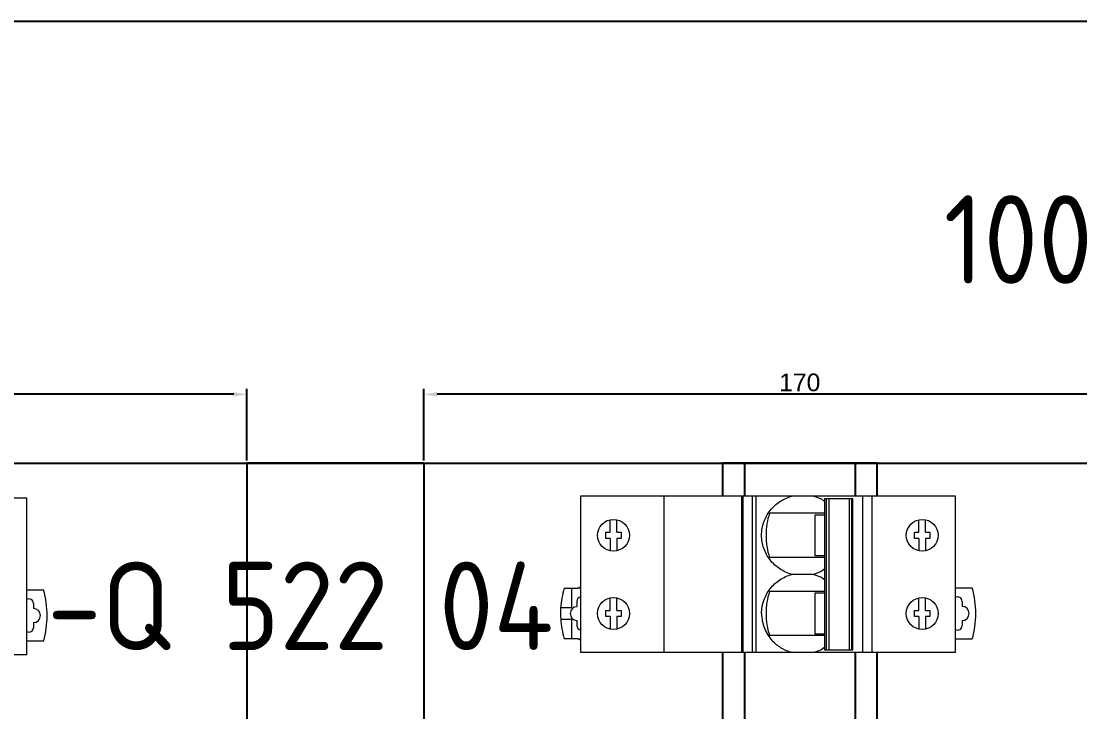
# Model space of a CAD drawing. Header units: millimetres. Extents: x 0 to 69574, y -5 to 41746.
# Drawn here: x 45489.4 to 45728.8, y 12383.1 to 12539.4 of the extents above; entities that cross this region are included whole.
import ezdxf
from ezdxf.enums import TextEntityAlignment as Align

# ---------------------------------------------------------------- set-up
doc = ezdxf.new("R2010")
doc.units = ezdxf.units.MM
doc.set_wipeout_variables(frame=1)
doc.layers.add('! NO PLOT !', color=7, linetype='Continuous', true_color=0xff75dd, plot=False)
doc.layers.add('000-PI-Oprema', color=30, linetype='Continuous', lineweight=5)
for name, color, linetype in [('000-PI_TEXT', 7, 'Continuous'), ('002-PI-Kabelska kanalica', 150, 'Continuous'), ('004-PI-DIN Šina', 3, 'Continuous')]:
    doc.layers.add(name, color=color, linetype=linetype)
doc.styles.add('PI0', font='isocpeur.ttf', dxfattribs={"width": 0.9})
doc.styles.get("Standard").update_dxf_attribs({"font": 'arial.ttf'})
doc.dimstyles.new('ISO-25', dxfattribs={"dimtxt": 4, "dimasz": 3, "dimexe": 1.25, "dimexo": 0.625, "dimtad": 1, "dimtxsty": 'Standard', "dimcen": 3, "dimadec": 0, "dimazin": 0, "dimtfac": 1, "dimtmove": 0, "dimatfit": 3, "dimfxl": 1, "dimarcsym": 0})

# ---------------------------------------------------------------- blocks, each defined once
blk = doc.blocks.new('*U574')
at = {"layer": '002-PI-Kabelska kanalica'}
for p, q in [((-20, -100), (-20, 791)), ((80, -100), (80, 791))]:
    blk.add_line(p, q, dxfattribs=at)
blk = doc.blocks.new('*U580')
at = {"layer": '002-PI-Kabelska kanalica'}
for p, q in [((-20, 120), (20, 120)), ((-20, -100), (-20, 120)), ((20, -100), (20, 120)), ((-20, -100), (20, -100))]:
    blk.add_line(p, q, dxfattribs=at)
blk = doc.blocks.new('*U581')
at = {"layer": '004-PI-DIN Šina'}
blk.add_lwpolyline([(220, -17.5), (220, 17.5), (0, 17.5), (0, -17.5)], close=True, dxfattribs=at)
for points in [[(0, 12.5), (220, 12.5)], [(0, -12.5), (220, -12.5)]]:
    blk.add_lwpolyline(points, dxfattribs=at)
blk = doc.blocks.new('*D1633')
at = {"layer": '! NO PLOT !', "color": 0, "lineweight": -2, "ltscale": 0.25, "transparency": 16777216}
for p, q in [((45580.48, 12440.03), (45580.48, 12456.23)), ((45750.48, 12440.03), (45750.48, 12456.23)), ((45747.48, 12454.98), (45583.48, 12454.98))]:
    blk.add_line(p, q, dxfattribs=at)
at = {"layer": '! NO PLOT !', "color": 0, "ltscale": 0.25, "transparency": 16777216}
for points in [[(45583.48, 12455.48), (45583.48, 12454.48), (45580.48, 12454.98)], [(45747.48, 12455.48), (45747.48, 12454.48), (45750.48, 12454.98)]]:
    blk.add_solid(points, dxfattribs=at)
at = {"layer": 'Defpoints', "color": 0, "ltscale": 0.25, "transparency": 16777216}
for p in [(45580.48, 12454.98), (45580.48, 12439.4), (45750.48, 12439.4)]:
    blk.add_point(p, dxfattribs=at)
at = {"layer": '! NO PLOT !', "color": 0, "ltscale": 0.25, "transparency": 16777216, "insert": (45665.48, 12457.65), "char_height": 4, "attachment_point": 5}
blk.add_mtext('170', dxfattribs=at)
blk = doc.blocks.new('*D1634')
at = {"layer": '! NO PLOT !', "color": 0, "lineweight": -2, "ltscale": 0.25, "transparency": 16777216}
for p, q in [((45350.48, 12440.03), (45350.48, 12456.23)), ((45540.48, 12440.03), (45540.48, 12456.23)), ((45537.48, 12454.98), (45353.48, 12454.98))]:
    blk.add_line(p, q, dxfattribs=at)
at = {"layer": '! NO PLOT !', "color": 0, "ltscale": 0.25, "transparency": 16777216}
for points in [[(45353.48, 12455.48), (45353.48, 12454.48), (45350.48, 12454.98)], [(45537.48, 12455.48), (45537.48, 12454.48), (45540.48, 12454.98)]]:
    blk.add_solid(points, dxfattribs=at)
at = {"layer": 'Defpoints', "color": 0, "ltscale": 0.25, "transparency": 16777216}
for p in [(45350.48, 12454.98), (45350.48, 12439.4), (45540.48, 12439.4)]:
    blk.add_point(p, dxfattribs=at)
at = {"layer": '! NO PLOT !', "color": 0, "ltscale": 0.25, "transparency": 16777216, "insert": (45445.48, 12457.65), "char_height": 4, "attachment_point": 5}
blk.add_mtext('190', dxfattribs=at)
blk = doc.blocks.new('A9F74206')
at = {"layer": '000-PI-Oprema'}
for p, q in [((43772.96, 37226), (43772.96, 37223.54)), ((43775.46, 37223.54), (43775.46, 37226)), ((43768.51, 37223.54), (43768.51, 37225.18)), ((43772.96, 37223.54), (43768.51, 37223.54)), ((43779.91, 37223.54), (43775.46, 37223.54)), ((43779.91, 37225.19), (43779.91, 37223.54)), ((43772.61, 37135.24), (43771.46, 37135.24)), ((43776.96, 37135.24), (43775.81, 37135.24))]:
    blk.add_line(p, q, dxfattribs=at)
for centre, radius, start, end in [((43774.23, 37206.69), 19.35, 93.7668, 107.1978), ((43774.23, 37206.69), 19.35, 86.3591, 93.7668), ((43774.23, 37206.69), 19.35, 72.9337, 86.3591), ((43774.21, 37135.24), 1.6, 180, 0), ((43774.21, 37154.14), 22, 254.849, 285.151)]:
    blk.add_arc(centre, radius, start, end, dxfattribs=at)
at = {"ltscale": 0.25}
blk.add_wipeout([(43765.36, 37221.54), (43800.76, 37221.54), (43800.76, 37136.74), (43765.36, 37136.74)], dxfattribs=at).dxf.layer = '000-PI-Oprema'
at = {"layer": '000-PI-Oprema'}
for p, q in [((43768.51, 37222.11), (43768.51, 37223.54)), ((43779.91, 37223.54), (43779.91, 37222.11)), ((43765.36, 37136.74), (43765.36, 37221.54)), ((43800.76, 37221.54), (43765.36, 37221.54)), ((43772.66, 37222.31), (43771.46, 37222.31)), ((43776.96, 37222.31), (43775.76, 37222.31)), ((43800.76, 37136.74), (43800.76, 37221.54)), ((43773.51, 37214.81), (43770.69, 37214.81)), ((43773.51, 37214.81), (43773.51, 37215.81)), ((43773.51, 37215.81), (43774.91, 37215.81)), ((43774.91, 37215.81), (43774.91, 37214.81)), ((43774.91, 37214.81), (43777.73, 37214.81)), ((43791.21, 37214.81), (43788.39, 37214.81)), ((43791.21, 37214.81), (43791.21, 37215.81)), ((43791.21, 37215.81), (43792.61, 37215.81)), ((43792.61, 37215.81), (43792.61, 37214.81)), ((43792.61, 37214.81), (43795.43, 37214.81)), ((43773.51, 37213.31), (43770.69, 37213.31)), ((43773.51, 37212.31), (43773.51, 37213.31)), ((43774.91, 37212.31), (43773.51, 37212.31)), ((43774.91, 37213.31), (43774.91, 37212.31)), ((43774.91, 37213.31), (43777.73, 37213.31)), ((43791.21, 37213.31), (43788.39, 37213.31)), ((43791.21, 37212.31), (43791.21, 37213.31)), ((43792.61, 37212.31), (43791.21, 37212.31)), ((43792.61, 37213.31), (43792.61, 37212.31)), ((43792.61, 37213.31), (43795.43, 37213.31)), ((43800.76, 37202.64), (43765.36, 37202.64)), ((43800.76, 37185.14), (43765.36, 37185.14)), ((43765.36, 37184.74), (43800.76, 37184.74)), ((43765.36, 37182.64), (43800.76, 37182.64)), ((43800.76, 37181.84), (43765.36, 37181.84)), ((43769.21, 37166.23), (43769.21, 37178.78)), ((43779.21, 37166.23), (43779.21, 37178.78)), ((43786.91, 37166.23), (43786.91, 37178.78)), ((43796.91, 37166.23), (43796.91, 37178.78)), ((43783.06, 37168.72), (43783.06, 37173.72)), ((43769.56, 37166.23), (43769.56, 37168.44)), ((43769.56, 37168.44), (43778.86, 37168.44)), ((43778.86, 37168.44), (43778.86, 37166.23)), ((43787.26, 37168.44), (43796.56, 37168.44)), ((43787.26, 37166.23), (43787.26, 37168.44)), ((43796.56, 37168.44), (43796.56, 37166.23)), ((43765.91, 37159.95), (43765.91, 37166.23)), ((43765.91, 37166.23), (43800.21, 37166.23)), ((43800.21, 37166.23), (43800.21, 37159.95)), ((43800.21, 37165.96), (43765.91, 37165.96)), ((43800.21, 37165.39), (43765.91, 37165.39)), ((43800.21, 37160.79), (43765.91, 37160.79)), ((43765.91, 37160.16), (43800.21, 37160.16)), ((43765.91, 37159.95), (43800.21, 37159.95)), ((43765.36, 37157.64), (43800.76, 37157.64)), ((43800.76, 37155.63), (43765.36, 37155.63)), ((43773.51, 37144.99), (43770.69, 37144.99)), ((43773.51, 37145.99), (43774.91, 37145.99)), ((43773.51, 37144.99), (43773.51, 37145.99)), ((43774.91, 37145.99), (43774.91, 37144.99)), ((43774.91, 37144.99), (43777.73, 37144.99)), ((43791.21, 37144.99), (43788.39, 37144.99)), ((43791.21, 37145.99), (43792.61, 37145.99)), ((43791.21, 37144.99), (43791.21, 37145.99)), ((43792.61, 37145.99), (43792.61, 37144.99)), ((43792.61, 37144.99), (43795.43, 37144.99)), ((43773.51, 37143.49), (43770.69, 37143.49)), ((43773.51, 37142.49), (43773.51, 37143.49)), ((43774.91, 37142.49), (43773.51, 37142.49)), ((43774.91, 37143.49), (43777.73, 37143.49)), ((43774.91, 37143.49), (43774.91, 37142.49)), ((43791.21, 37143.49), (43788.39, 37143.49)), ((43791.21, 37142.49), (43791.21, 37143.49)), ((43792.61, 37142.49), (43791.21, 37142.49)), ((43792.61, 37143.49), (43795.43, 37143.49)), ((43792.61, 37143.49), (43792.61, 37142.49)), ((43765.36, 37136.74), (43800.76, 37136.74)), ((43768.46, 37136.74), (43768.46, 37132.91)), ((43779.96, 37132.91), (43779.96, 37136.74))]:
    blk.add_line(p, q, dxfattribs=at)
for points in [[(43766.62, 37166.23), (43765.95, 37167.15), (43765.36, 37168.72)], [(43783.06, 37168.72), (43782.43, 37167.05), (43781.81, 37166.23)], [(43784.31, 37166.23), (43783.68, 37167.09), (43783.06, 37168.72)], [(43800.76, 37168.72), (43800.12, 37167.04), (43799.51, 37166.23)]]:
    blk.add_lwpolyline(points, dxfattribs=at)
for centre in [(43774.21, 37214.06), (43791.91, 37214.06), (43774.21, 37144.24), (43791.91, 37144.24)]:
    blk.add_circle(centre, 3.6, dxfattribs=at)
for centre, radius, start, end in [((43767.51, 37222.33), 0.997, 308.5163, 347.0319), ((43767.51, 37222.33), 0.997, 347.0631, 359.9849), ((43771.46, 37221.31), 1, 90.0557, 166.524), ((43776.96, 37221.31), 1, 13.4739, 89.9443), ((43780.91, 37222.33), 0.998, 180.0152, 192.8736), ((43780.91, 37222.33), 0.997, 192.9049, 231.4838), ((43771.46, 37136.24), 1, 149.9964, 270), ((43776.96, 37136.24), 1, 270, 30.0038)]:
    blk.add_arc(centre, radius, start, end, dxfattribs=at)
blk.add_ellipse((43774.21, 37222.31), major_axis=(0, 1.55), ratio=0.997493, start_param=-1.570796, end_param=1.570796, dxfattribs=at)
for points, knots in [([(43768.51, 37222.11), (43768.51, 37222.01), (43768.48, 37221.8), (43768.39, 37221.62), (43768.33, 37221.53)], [0, 0, 0, 0, 0.500039, 1, 1, 1, 1]), ([(43780.09, 37221.53), (43780.03, 37221.62), (43779.94, 37221.8), (43779.91, 37222.01), (43779.91, 37222.11)], [0, 0, 0, 0, 0.499961, 1, 1, 1, 1]), ([(43774.21, 37180.56), (43773.65, 37180.56), (43772.52, 37180.45), (43770.88, 37179.98), (43769.36, 37179.21), (43768.46, 37178.52), (43768.04, 37178.14)], [0, 0, 0, 0, 0.249983, 0.499973, 0.749982, 1, 1, 1, 1]), ([(43774.21, 37180.56), (43774.71, 37180.56), (43775.47, 37180.5), (43776.45, 37180.29), (43777.41, 37180), (43778.56, 37179.49), (43779.82, 37178.67), (43780.93, 37177.65), (43781.86, 37176.46), (43782.59, 37175.14), (43782.93, 37174.2), (43783.06, 37173.72)], [0, 0, 0, 0, 0.125046, 0.187644, 0.250209, 0.375224, 0.500253, 0.625262, 0.750232, 0.875163, 1, 1, 1, 1]), ([(43783.06, 37173.72), (43783.19, 37174.2), (43783.54, 37175.14), (43784.26, 37176.46), (43785.2, 37177.65), (43786.31, 37178.67), (43787.57, 37179.49), (43788.95, 37180.1), (43790.41, 37180.47), (43791.41, 37180.56), (43791.91, 37180.56)], [0, 0, 0, 0, 0.124861, 0.249813, 0.374793, 0.499813, 0.624849, 0.749888, 0.874952, 1, 1, 1, 1]), ([(43791.91, 37180.56), (43792.41, 37180.56), (43793.17, 37180.5), (43794.15, 37180.29), (43795.11, 37180), (43796.26, 37179.49), (43797.52, 37178.67), (43798.63, 37177.65), (43799.56, 37176.46), (43800.29, 37175.14), (43800.63, 37174.2), (43800.76, 37173.72)], [0, 0, 0, 0, 0.125046, 0.187644, 0.250209, 0.375224, 0.500253, 0.625262, 0.750232, 0.875163, 1, 1, 1, 1]), ([(43765.36, 37173.72), (43765.48, 37174.14), (43765.77, 37174.96), (43766.37, 37176.13), (43767.12, 37177.2), (43767.72, 37177.84), (43768.04, 37178.14)], [0, 0, 0, 0, 0.249803, 0.499808, 0.749905, 1, 1, 1, 1]), ([(43774.21, 37179.55), (43773.35, 37179.55), (43771.66, 37179.42), (43770, 37179.04), (43769.21, 37178.78)], [0, 0, 0, 0, 0.509146, 1, 1, 1, 1]), ([(43779.21, 37178.78), (43778.42, 37179.04), (43776.77, 37179.42), (43775.07, 37179.55), (43774.21, 37179.55)], [0, 0, 0, 0, 0.490854, 1, 1, 1, 1]), ([(43791.91, 37179.55), (43791.05, 37179.55), (43789.36, 37179.42), (43787.7, 37179.04), (43786.91, 37178.78)], [0, 0, 0, 0, 0.509146, 1, 1, 1, 1]), ([(43796.91, 37178.78), (43796.12, 37179.04), (43794.47, 37179.42), (43792.77, 37179.55), (43791.91, 37179.55)], [0, 0, 0, 0, 0.490854, 1, 1, 1, 1])]:
    blk.add_open_spline(points, degree=3, knots=knots, dxfattribs=at)

msp = doc.modelspace()

# ---------------------------------------------------------------- linework, layer by layer
at = {"layer": '! NO PLOT !', "ltscale": 0.25}
for p, q in [((45350.483, 12439.404), (45540.483, 12439.404)), ((45580.483, 12439.404), (45750.483, 12439.404))]:
    msp.add_line(p, q, dxfattribs=at)

# ---------------------------------------------------------------- block references
for name, p, rotation in [('*U574', (45390.483, 12519.404), 270), ('*U580', (45560.483, 12339.404), 180), ('*U581', (45665.483, 12439.404), 270)]:
    msp.add_blockref(name, p, dxfattribs=dict(rotation=rotation))
at = {"layer": '000-PI-Oprema', "rotation": 89.99999999999999}
msp.add_blockref('A9F74206', (82627.417, -31369.295), dxfattribs=at)

# ---------------------------------------------------------------- texts
at = {"insert": (45735.983, 12490.006), "char_height": 20, "width": 16.78721, "attachment_point": 5, "style": 'PI0'}
msp.add_mtext('100X{\\fISOCPEUR|b0|i0|c238|p34;8}0', dxfattribs=at)

# ---------------------------------------------------------------- dimensions: what is measured, and where the dimension line sits
at = {"layer": '! NO PLOT !', "ltscale": 0.25}
for base, p1, p2, picture, middle in [((45350.483, 12454.983), (45540.483, 12439.404), (45350.483, 12439.404), '*D1634', (45445.483, 12457.65)), ((45580.483, 12454.983), (45750.483, 12439.404), (45580.483, 12439.404), '*D1633', (45665.483, 12457.65))]:
    dim = msp.add_linear_dim(base=base, p1=p1, p2=p2, dimstyle='ISO-25', dxfattribs=at)
    dim.commit()
    dim.dimension.update_dxf_attribs({"geometry": picture, "text_midpoint": middle})

# ---------------------------------------------------------------- next in the draw order: block references
at = {"layer": '000-PI-Oprema', "rotation": 89.99999999999999}
msp.add_blockref('A9F74206', (82837.417, -31368.831), dxfattribs=at)

# ---------------------------------------------------------------- next in the draw order: texts
at = {"layer": '000-PI_TEXT', "style": 'PI0', "width": 0.9}
msp.add_text('-Q 522 04', height=20, dxfattribs=at).set_placement((45552.549, 12407.139), align=Align.MIDDLE)

doc.saveas('drawing.dxf')
